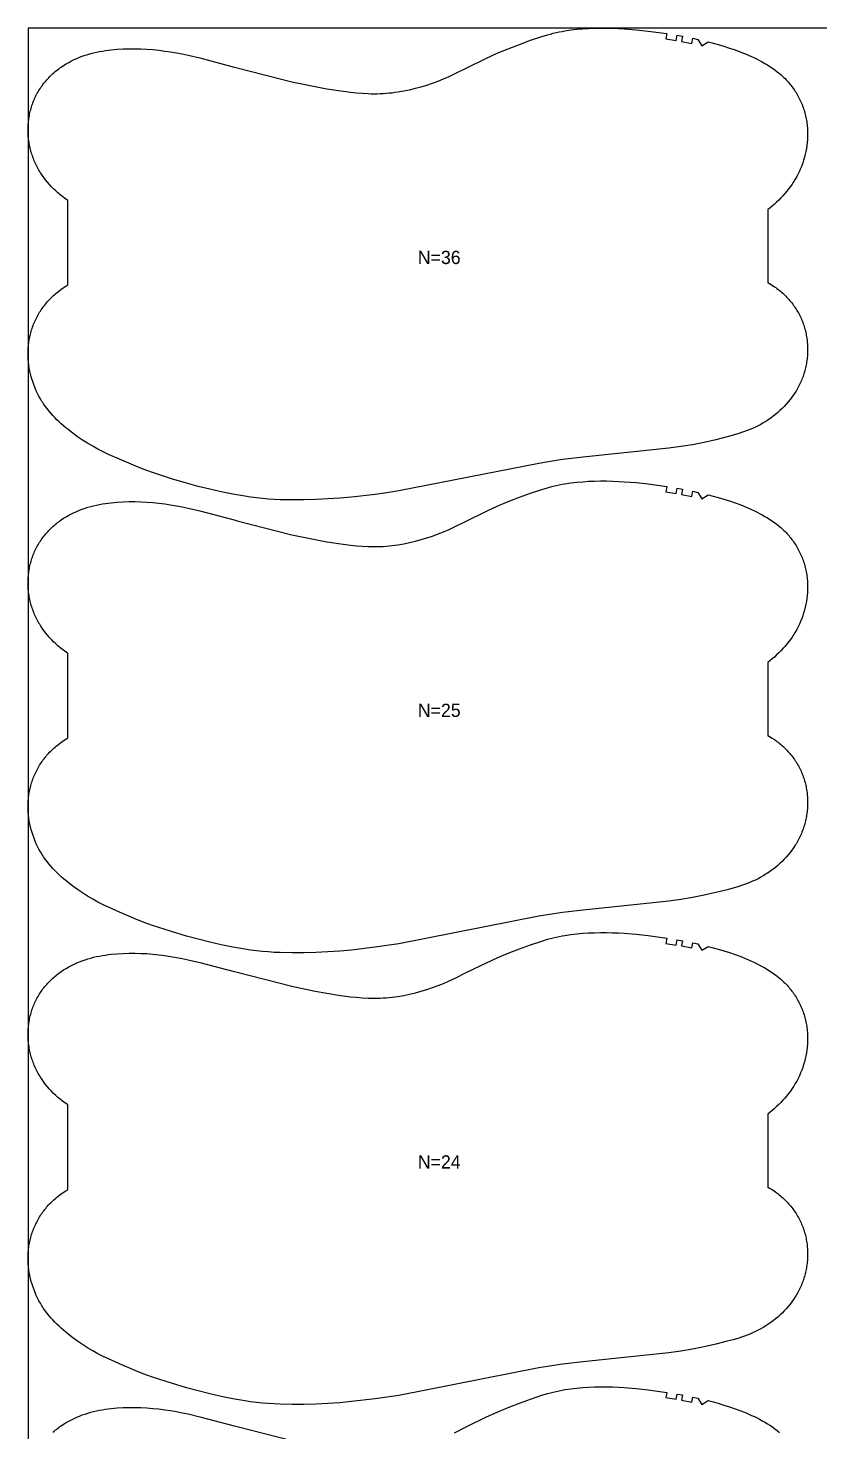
# Model space of a CAD drawing. Header units: inches. Extents: x 0 to 1816, y 0 to 1036.
# Drawn here: x 0 to 300, y 506 to 1036 of the extents above; entities that cross this region are included whole.
import ezdxf

# ---------------------------------------------------------------- set-up
doc = ezdxf.new("R2010")
doc.units = ezdxf.units.IN

msp = doc.modelspace()

# ---------------------------------------------------------------- linework, layer by layer
at = {"layer": '1'}
for points in [[(0.5, 0), (1815.6926, 0), (1815.6926, 1036.4922), (0.5, 1036.4922), (0.5, 0)], [(109.0356, 1014.3574), (113.4643, 1013.5618), (117.9069, 1012.8508), (122.3676, 1012.2595), (124.606, 1012.0234), (126.849, 1011.8402), (129.0953, 1011.7223), (130.2192, 1011.6917), (131.3434, 1011.682), (132.4678, 1011.6945), (133.5918, 1011.7291), (134.7152, 1011.7855), (135.8374, 1011.8633), (136.9581, 1011.9623), (138.0768, 1012.082), (139.1931, 1012.2222), (140.3066, 1012.3824), (142.5239, 1012.7616), (144.7271, 1013.2152), (146.9153, 1013.7388), (149.0873, 1014.3278), (151.2418, 1014.9785), (153.3764, 1015.691), (155.4885, 1016.4661), (157.5754, 1017.3047), (159.6359, 1018.2051), (161.6748, 1019.155), (166.4252, 1021.4922), (173.7884, 1025.1149), (177.8931, 1026.9579), (182.0472, 1028.688), (186.2395, 1030.3207), (190.4671, 1031.863), (194.7335, 1033.2982), (196.8879, 1033.944), (197.9718, 1034.242), (199.0608, 1034.5207), (200.155, 1034.7786), (201.2542, 1035.0158), (202.3578, 1035.2327), (203.4654, 1035.4301), (205.6904, 1035.7681), (207.9251, 1036.034), (210.1661, 1036.2328), (212.4114, 1036.3709), (214.6597, 1036.455), (216.9095, 1036.4922), (219.1596, 1036.488), (221.409, 1036.4436), (223.6572, 1036.3586), (225.9034, 1036.233), (230.3877, 1035.8657), (234.8609, 1035.3734), (241.9362, 1034.4024), (241.6327, 1032.4256), (245.5429, 1031.788), (245.884, 1033.7587), (247.8529, 1033.4068), (247.4899, 1031.44), (251.3632, 1030.6749), (251.7769, 1032.6316), (253.7305, 1032.2037), (255.2076, 1029.8037), (257.6184, 1031.2636), (261.3403, 1030.2535), (263.4991, 1029.6172), (265.6454, 1028.9407), (267.7757, 1028.2173), (269.8864, 1027.4402), (271.974, 1026.6031), (274.034, 1025.7005), (275.0523, 1025.2229), (276.062, 1024.7269), (277.0626, 1024.2119), (278.0535, 1023.6772), (279.0338, 1023.122), (280.0016, 1022.5451), (280.9549, 1021.945), (281.8913, 1021.3203), (282.8087, 1020.6696), (283.705, 1019.9916), (284.5779, 1019.2847), (285.0049, 1018.92), (285.4253, 1018.5476), (285.8388, 1018.1673), (286.2452, 1017.7793), (286.6444, 1017.3836), (287.0362, 1016.9805), (287.4204, 1016.5701), (287.7971, 1016.1525), (288.1658, 1015.7279), (288.5267, 1015.2964), (288.8794, 1014.8582), (289.2238, 1014.4134), (289.5598, 1013.9621), (289.8872, 1013.5046), (290.2059, 1013.041), (290.5158, 1012.5713), (290.8166, 1012.0959), (291.1083, 1011.6147), (291.3906, 1011.128), (291.6636, 1010.6359), (291.927, 1010.1387), (292.1809, 1009.6365), (292.425, 1009.1296), (292.6593, 1008.618), (292.8838, 1008.1021), (293.0982, 1007.582), (293.3026, 1007.0579), (293.4968, 1006.5301), (293.6808, 1005.9986), (293.8543, 1005.4637), (294.0175, 1004.9256), (294.17, 1004.3845), (294.3119, 1003.8405), (294.4431, 1003.2939), (294.5634, 1002.7449), (294.673, 1002.1937), (294.7718, 1001.6404), (294.8601, 1001.0852), (294.9378, 1000.5285), (295.005, 999.9703), (295.0618, 999.4108), (295.1084, 998.8504), (295.1446, 998.2891), (295.1707, 997.7272), (295.1867, 997.1648), (295.1926, 996.6022), (295.1886, 996.0396), (295.1747, 995.4771), (295.1176, 994.3535), (295.0218, 993.2329), (294.8881, 992.1163), (294.717, 991.0049), (294.5092, 989.8996), (294.2653, 988.8014), (293.9861, 987.7113), (293.6721, 986.6304), (293.3241, 985.5596), (292.9424, 984.5001), (292.5275, 983.4532), (292.0793, 982.4203), (291.5979, 981.4029), (291.0836, 980.4023), (290.5364, 979.4201), (289.9563, 978.4577), (289.6541, 977.9843), (289.3436, 977.5164), (288.6987, 976.5975), (288.0233, 975.7005), (287.3197, 974.8247), (286.5899, 973.9696), (285.8361, 973.1345), (285.0605, 972.3186), (284.2652, 971.5214), (283.4524, 970.7421), (282.6239, 969.9802), (281.7808, 969.235), (280.9237, 968.5062), (280.1926, 967.9072), (280.1926, 940.3135), (280.7955, 939.9679), (281.7525, 939.3756), (282.6884, 938.7509), (283.1479, 938.4264), (283.6016, 938.0939), (284.0491, 937.7533), (284.4904, 937.4046), (284.9252, 937.048), (285.3532, 936.6834), (285.7744, 936.3108), (286.1884, 935.9302), (286.5951, 935.5417), (286.9944, 935.1455), (287.3859, 934.7416), (287.7696, 934.3301), (288.1452, 933.9114), (288.5127, 933.4854), (288.8718, 933.0524), (289.2223, 932.6125), (289.5641, 932.1658), (289.897, 931.7125), (290.2209, 931.2528), (290.5355, 930.7867), (290.8406, 930.3145), (291.1362, 929.8362), (291.422, 929.3521), (291.6978, 928.8622), (291.9635, 928.3668), (292.2191, 927.866), (292.4644, 927.3601), (292.6995, 926.8493), (292.9243, 926.3338), (293.1387, 925.8139), (293.3427, 925.2898), (293.5362, 924.7617), (293.7192, 924.2298), (293.8917, 923.6943), (294.0536, 923.1556), (294.2049, 922.6137), (294.3454, 922.0691), (294.4752, 921.5217), (294.5943, 920.972), (294.7025, 920.4201), (294.7998, 919.8662), (294.8863, 919.3106), (294.962, 918.7534), (295.0269, 918.1948), (295.0811, 917.6351), (295.1247, 917.0745), (295.1575, 916.513), (295.1798, 915.951), (295.1915, 915.3887), (295.1926, 914.8261), (295.1832, 914.2636), (295.1634, 913.7013), (295.1332, 913.1395), (295.0926, 912.5783), (295.0416, 912.0179), (294.9803, 911.4585), (294.9088, 910.9003), (294.827, 910.3436), (294.735, 909.7885), (294.6328, 909.2351), (294.5204, 908.6838), (294.398, 908.1348), (294.2654, 907.5881), (294.1227, 907.044), (293.97, 906.5027), (293.8073, 905.9644), (293.6346, 905.4293), (293.4519, 904.8976), (293.2593, 904.3695), (293.0568, 903.8452), (292.8444, 903.3248), (292.6221, 902.8087), (292.39, 902.2969), (292.1483, 901.7895), (291.8972, 901.2868), (291.6367, 900.7887), (291.3671, 900.2954), (291.0886, 899.807), (290.8014, 899.3236), (290.5055, 898.8452), (289.8888, 897.9041), (289.24, 896.9844), (288.5604, 896.0871), (287.8514, 895.2127), (287.1146, 894.3622), (286.3507, 893.5362), (285.5609, 892.7351), (284.746, 891.9597), (283.9071, 891.2105), (283.045, 890.4881), (282.1607, 889.7931), (281.2552, 889.126), (280.3294, 888.4873), (280.1926, 888.399), (279.3846, 887.8771), (278.4219, 887.2953), (277.4425, 886.7416), (276.4477, 886.2161), (275.4385, 885.7185), (274.4163, 885.2489), (273.3823, 884.807), (272.3376, 884.3924), (271.2833, 884.0028), (270.2208, 883.6356), (269.151, 883.2882), (266.9947, 882.6424), (264.8236, 882.0443), (260.4614, 880.9368), (256.0739, 879.9442), (251.6588, 879.0753), (247.2191, 878.3426), (242.7597, 877.7473), (211.4311, 874.4773), (202.4942, 873.427), (200.9234, 873.175), (193.6087, 872.0015), (140.6182, 861.6318), (136.1742, 860.928), (131.7174, 860.305), (122.7793, 859.2578), (118.297, 858.8646), (113.8074, 858.5618), (109.3132, 858.344), (104.8153, 858.2121), (100.3152, 858.175), (95.8168, 858.266), (93.5696, 858.3712), (91.3248, 858.5195), (89.0836, 858.712), (86.8467, 858.95), (84.615, 859.2337), (82.389, 859.5604), (77.9549, 860.3281), (73.5458, 861.2256), (69.1598, 862.2306), (64.7955, 863.3262), (60.4549, 864.511), (54.7125, 866.222), (47.5684, 868.5332), (45.446, 869.279), (43.3395, 870.0658), (41.2514, 870.8992), (35.9719, 873.175), (35.0527, 873.5712), (30.9411, 875.4062), (28.9068, 876.3662), (26.8998, 877.379), (24.9281, 878.459), (22.9936, 879.6057), (21.0964, 880.8147), (19.2368, 882.082), (17.4161, 883.4045), (15.6391, 884.7848), (15.5, 884.8987), (14.7689, 885.4977), (13.9118, 886.2265), (13.0687, 886.9717), (12.2402, 887.7337), (11.4274, 888.5129), (10.6321, 889.3102), (9.8565, 890.126), (9.1027, 890.9612), (8.3729, 891.8163), (7.6693, 892.692), (6.9939, 893.589), (6.349, 894.508), (6.0385, 894.9759), (5.7363, 895.4492), (5.1562, 896.4117), (4.609, 897.3939), (4.0947, 898.3944), (3.6133, 899.4118), (3.1651, 900.4447), (2.7502, 901.4916), (2.3685, 902.5512), (2.0205, 903.6219), (1.7065, 904.7028), (1.4273, 905.7929), (1.1834, 906.8911), (0.9756, 907.9964), (0.8045, 909.1079), (0.6708, 910.2244), (0.575, 911.345), (0.5179, 912.4686), (0.504, 913.0311), (0.5, 913.5937), (0.5059, 914.1563), (0.5219, 914.7187), (0.548, 915.2806), (0.5842, 915.8419), (0.6308, 916.4024), (0.6876, 916.9618), (0.7548, 917.52), (0.8325, 918.0768), (0.9208, 918.6319), (1.0196, 919.1852), (1.1292, 919.7364), (1.2495, 920.2855), (1.3807, 920.832), (1.5226, 921.376), (1.6751, 921.9171), (1.8383, 922.4552), (2.0118, 922.9901), (2.1958, 923.5216), (2.39, 924.0495), (2.5944, 924.5736), (2.8088, 925.0937), (3.0333, 925.6096), (3.2676, 926.1211), (3.5117, 926.628), (3.7656, 927.1302), (4.029, 927.6274), (4.302, 928.1195), (4.5843, 928.6062), (4.876, 929.0874), (5.1768, 929.5629), (5.4867, 930.0325), (5.8054, 930.4962), (6.1328, 930.9537), (6.4688, 931.4049), (6.8132, 931.8497), (7.1659, 932.2879), (7.5268, 932.7194), (7.8955, 933.144), (8.2722, 933.5616), (8.6564, 933.972), (9.0482, 934.3752), (9.4474, 934.7708), (9.8538, 935.1588), (10.2673, 935.5391), (10.6877, 935.9115), (11.1147, 936.2762), (11.9876, 936.9831), (12.8839, 937.6612), (13.8013, 938.3119), (14.7377, 938.9365), (15.5, 939.4164), (15.5, 971.4074), (15.3632, 971.4958), (14.4374, 972.1344), (13.5319, 972.8015), (12.6476, 973.4966), (11.7855, 974.219), (10.9466, 974.9682), (10.1317, 975.7436), (9.3419, 976.5446), (8.578, 977.3707), (7.8412, 978.2212), (7.1322, 979.0955), (6.4526, 979.9929), (5.8038, 980.9125), (5.1871, 981.8537), (4.8912, 982.332), (4.604, 982.8155), (4.3255, 983.3039), (4.0559, 983.7972), (3.7954, 984.2953), (3.5443, 984.798), (3.3026, 985.3053), (3.0705, 985.8171), (2.8482, 986.3333), (2.6358, 986.8536), (2.4333, 987.3779), (2.2407, 987.9061), (2.058, 988.4378), (1.8853, 988.9729), (1.7226, 989.5111), (1.5699, 990.0524), (1.4272, 990.5965), (1.2946, 991.1432), (1.1722, 991.6923), (1.0598, 992.2436), (0.9576, 992.7969), (0.8656, 993.352), (0.7838, 993.9088), (0.7123, 994.4669), (0.651, 995.0263), (0.6, 995.5867), (0.5594, 996.148), (0.5292, 996.7098), (0.5094, 997.2721), (0.5, 997.8346), (0.5011, 998.3971), (0.5128, 998.9595), (0.5351, 999.5215), (0.5679, 1000.0829), (0.6115, 1000.6436), (0.6657, 1001.2033), (0.7306, 1001.7618), (0.8063, 1002.319), (0.8928, 1002.8747), (0.9901, 1003.4285), (1.0983, 1003.9805), (1.2174, 1004.5302), (1.3472, 1005.0775), (1.4877, 1005.6222), (1.639, 1006.164), (1.8009, 1006.7028), (1.9734, 1007.2382), (2.1564, 1007.7701), (2.3499, 1008.2982), (2.5539, 1008.8224), (2.7683, 1009.3423), (2.9931, 1009.8578), (3.2282, 1010.3686), (3.4735, 1010.8745), (3.7291, 1011.3752), (3.9948, 1011.8707), (4.2706, 1012.3605), (4.5564, 1012.8447), (4.852, 1013.3229), (5.1571, 1013.7952), (5.4717, 1014.2612), (5.7956, 1014.721), (6.1285, 1015.1743), (6.4703, 1015.621), (6.8208, 1016.0609), (7.1799, 1016.4939), (7.5474, 1016.9198), (7.923, 1017.3386), (8.3067, 1017.75), (8.6982, 1018.1539), (9.0975, 1018.5502), (9.5042, 1018.9387), (9.9182, 1019.3192), (10.3394, 1019.6918), (10.7674, 1020.0565), (11.2022, 1020.4131), (11.6435, 1020.7617), (12.091, 1021.1023), (12.5447, 1021.4349), (13.0042, 1021.7594), (13.9401, 1022.3841), (14.8971, 1022.9763), (15.8734, 1023.536), (16.8675, 1024.0628), (17.8778, 1024.5569), (18.9029, 1025.0187), (19.9418, 1025.4489), (20.9931, 1025.8479), (22.0557, 1026.2164), (23.1283, 1026.555), (24.2098, 1026.8643), (25.2989, 1027.1449), (26.3946, 1027.3975), (27.496, 1027.6234), (28.6024, 1027.8239), (29.7133, 1028.0005), (30.8278, 1028.1544), (31.9455, 1028.2871), (34.1871, 1028.4942), (36.4335, 1028.6313), (38.6823, 1028.7013), (40.9317, 1028.7055), (43.1801, 1028.6454), (45.426, 1028.5229), (47.6683, 1028.3423), (49.9063, 1028.1085), (52.139, 1027.8262), (54.3657, 1027.4995), (56.5851, 1027.1283), (58.7961, 1026.7117), (60.9975, 1026.2487), (65.3719, 1025.1978), (78.4277, 1021.7625), (79.4858, 1021.4922), (100.2255, 1016.1929), (109.0356, 1014.3574)], [(109.0356, 843.2224), (113.4643, 842.4268), (117.9069, 841.7158), (122.3676, 841.1245), (124.606, 840.8884), (126.849, 840.7052), (129.0953, 840.5873), (130.2192, 840.5567), (131.3434, 840.547), (132.4678, 840.5595), (133.5918, 840.5941), (134.7152, 840.6505), (135.8374, 840.7283), (136.9581, 840.8273), (138.0768, 840.947), (139.1931, 841.0872), (140.3066, 841.2474), (142.5239, 841.6266), (144.7271, 842.0802), (146.9153, 842.6038), (149.0873, 843.1928), (151.2418, 843.8435), (153.3764, 844.556), (155.4885, 845.3311), (157.5754, 846.1697), (159.6359, 847.0701), (161.6748, 848.02), (166.4252, 850.3572), (173.7884, 853.9799), (177.8931, 855.8229), (182.0472, 857.553), (186.2395, 859.1857), (190.4671, 860.728), (194.7335, 862.1632), (196.8879, 862.809), (197.9718, 863.107), (199.0608, 863.3857), (200.155, 863.6436), (201.2542, 863.8808), (202.3578, 864.0977), (203.4654, 864.2951), (205.6904, 864.6331), (207.9251, 864.899), (210.1661, 865.0978), (212.4114, 865.2359), (214.6597, 865.32), (216.9095, 865.3572), (219.1596, 865.353), (221.409, 865.3086), (223.6572, 865.2236), (225.9034, 865.098), (230.3877, 864.7307), (234.8609, 864.2384), (241.9362, 863.2674), (241.6327, 861.2906), (245.5429, 860.653), (245.884, 862.6237), (247.8529, 862.2718), (247.4899, 860.305), (251.3632, 859.5399), (251.7769, 861.4966), (253.7305, 861.0687), (255.2076, 858.6687), (257.6184, 860.1286), (261.3403, 859.1185), (263.4991, 858.4822), (265.6454, 857.8057), (267.7757, 857.0823), (269.8864, 856.3052), (271.974, 855.4681), (274.034, 854.5655), (275.0523, 854.0879), (276.062, 853.5919), (277.0626, 853.0769), (278.0535, 852.5422), (279.0338, 851.987), (280.0016, 851.4101), (280.9549, 850.81), (281.8913, 850.1853), (282.8087, 849.5346), (283.705, 848.8566), (284.5779, 848.1497), (285.0049, 847.785), (285.4253, 847.4126), (285.8388, 847.0323), (286.2452, 846.6443), (286.6444, 846.2486), (287.0362, 845.8455), (287.4204, 845.4351), (287.7971, 845.0175), (288.1658, 844.5929), (288.5267, 844.1614), (288.8794, 843.7232), (289.2238, 843.2784), (289.5598, 842.8271), (289.8872, 842.3696), (290.2059, 841.906), (290.5158, 841.4363), (290.8166, 840.9609), (291.1083, 840.4797), (291.3906, 839.993), (291.6636, 839.5009), (291.927, 839.0037), (292.1809, 838.5015), (292.425, 837.9946), (292.6593, 837.483), (292.8838, 836.9671), (293.0982, 836.447), (293.3026, 835.9229), (293.4968, 835.3951), (293.6808, 834.8636), (293.8543, 834.3287), (294.0175, 833.7906), (294.17, 833.2495), (294.3119, 832.7055), (294.4431, 832.1589), (294.5634, 831.6099), (294.673, 831.0587), (294.7718, 830.5054), (294.8601, 829.9502), (294.9378, 829.3935), (295.005, 828.8353), (295.0618, 828.2758), (295.1084, 827.7154), (295.1446, 827.1541), (295.1707, 826.5922), (295.1867, 826.0298), (295.1926, 825.4672), (295.1886, 824.9046), (295.1747, 824.3421), (295.1176, 823.2185), (295.0218, 822.0979), (294.8881, 820.9813), (294.717, 819.8699), (294.5092, 818.7646), (294.2653, 817.6664), (293.9861, 816.5763), (293.6721, 815.4954), (293.3241, 814.4246), (292.9424, 813.3651), (292.5275, 812.3182), (292.0793, 811.2853), (291.5979, 810.2679), (291.0836, 809.2673), (290.5364, 808.2851), (289.9563, 807.3227), (289.6541, 806.8493), (289.3436, 806.3814), (288.6987, 805.4625), (288.0233, 804.5655), (287.3197, 803.6897), (286.5899, 802.8346), (285.8361, 801.9995), (285.0605, 801.1836), (284.2652, 800.3864), (283.4524, 799.6071), (282.6239, 798.8452), (281.7808, 798.1), (280.9237, 797.3712), (280.1926, 796.7722), (280.1926, 769.1785), (280.7955, 768.8329), (281.7525, 768.2406), (282.6884, 767.6159), (283.1479, 767.2914), (283.6016, 766.9589), (284.0491, 766.6183), (284.4904, 766.2696), (284.9252, 765.913), (285.3532, 765.5484), (285.7744, 765.1758), (286.1884, 764.7952), (286.5951, 764.4067), (286.9944, 764.0105), (287.3859, 763.6066), (287.7696, 763.1951), (288.1452, 762.7764), (288.5127, 762.3504), (288.8718, 761.9174), (289.2223, 761.4775), (289.5641, 761.0308), (289.897, 760.5775), (290.2209, 760.1178), (290.5355, 759.6517), (290.8406, 759.1795), (291.1362, 758.7012), (291.422, 758.2171), (291.6978, 757.7272), (291.9635, 757.2318), (292.2191, 756.731), (292.4644, 756.2251), (292.6995, 755.7143), (292.9243, 755.1988), (293.1387, 754.6789), (293.3427, 754.1548), (293.5362, 753.6267), (293.7192, 753.0948), (293.8917, 752.5593), (294.0536, 752.0206), (294.2049, 751.4787), (294.3454, 750.9341), (294.4752, 750.3867), (294.5943, 749.837), (294.7025, 749.2851), (294.7998, 748.7312), (294.8863, 748.1756), (294.962, 747.6184), (295.0269, 747.0598), (295.0811, 746.5001), (295.1247, 745.9395), (295.1575, 745.378), (295.1798, 744.816), (295.1915, 744.2537), (295.1926, 743.6911), (295.1832, 743.1286), (295.1634, 742.5663), (295.1332, 742.0045), (295.0926, 741.4433), (295.0416, 740.8829), (294.9803, 740.3235), (294.9088, 739.7653), (294.827, 739.2086), (294.735, 738.6535), (294.6328, 738.1001), (294.5204, 737.5488), (294.398, 736.9998), (294.2654, 736.4531), (294.1227, 735.909), (293.97, 735.3677), (293.8073, 734.8294), (293.6346, 734.2943), (293.4519, 733.7626), (293.2593, 733.2345), (293.0568, 732.7102), (292.8444, 732.1898), (292.6221, 731.6737), (292.39, 731.1619), (292.1483, 730.6545), (291.8972, 730.1518), (291.6367, 729.6537), (291.3671, 729.1604), (291.0886, 728.672), (290.8014, 728.1886), (290.5055, 727.7102), (289.8888, 726.7691), (289.24, 725.8494), (288.5604, 724.9521), (287.8514, 724.0777), (287.1146, 723.2272), (286.3507, 722.4012), (285.5609, 721.6001), (284.746, 720.8247), (283.9071, 720.0755), (283.045, 719.3531), (282.1607, 718.6581), (281.2552, 717.991), (280.3294, 717.3523), (280.1926, 717.264), (279.3846, 716.7421), (278.4219, 716.1603), (277.4425, 715.6066), (276.4477, 715.0811), (275.4385, 714.5835), (274.4163, 714.1139), (273.3823, 713.672), (272.3376, 713.2574), (271.2833, 712.8678), (270.2208, 712.5006), (269.151, 712.1532), (266.9947, 711.5074), (264.8236, 710.9093), (260.4614, 709.8018), (256.0739, 708.8092), (251.6588, 707.9403), (247.2191, 707.2076), (242.7597, 706.6123), (211.4311, 703.3423), (202.4942, 702.292), (200.9234, 702.04), (193.6087, 700.8665), (140.6182, 690.4968), (136.1742, 689.793), (131.7174, 689.17), (122.7793, 688.1228), (118.297, 687.7296), (113.8074, 687.4268), (109.3132, 687.209), (104.8153, 687.0771), (100.3152, 687.04), (95.8168, 687.131), (93.5696, 687.2362), (91.3248, 687.3845), (89.0836, 687.577), (86.8467, 687.815), (84.615, 688.0987), (82.389, 688.4254), (77.9549, 689.1931), (73.5458, 690.0906), (69.1598, 691.0956), (64.7955, 692.1912), (60.4549, 693.376), (54.7125, 695.087), (47.5684, 697.3982), (45.446, 698.144), (43.3395, 698.9308), (41.2514, 699.7642), (35.9719, 702.04), (35.0527, 702.4362), (30.9411, 704.2712), (28.9068, 705.2312), (26.8998, 706.244), (24.9281, 707.324), (22.9936, 708.4707), (21.0964, 709.6797), (19.2368, 710.947), (17.4161, 712.2695), (15.6391, 713.6498), (15.5, 713.7637), (14.7689, 714.3627), (13.9118, 715.0915), (13.0687, 715.8367), (12.2402, 716.5987), (11.4274, 717.3779), (10.6321, 718.1752), (9.8565, 718.991), (9.1027, 719.8262), (8.3729, 720.6813), (7.6693, 721.557), (6.9939, 722.454), (6.349, 723.373), (6.0385, 723.8409), (5.7363, 724.3142), (5.1562, 725.2767), (4.609, 726.2589), (4.0947, 727.2594), (3.6133, 728.2768), (3.1651, 729.3097), (2.7502, 730.3566), (2.3685, 731.4162), (2.0205, 732.4869), (1.7065, 733.5678), (1.4273, 734.6579), (1.1834, 735.7561), (0.9756, 736.8614), (0.8045, 737.9729), (0.6708, 739.0894), (0.575, 740.21), (0.5179, 741.3336), (0.504, 741.8961), (0.5, 742.4587), (0.5059, 743.0213), (0.5219, 743.5837), (0.548, 744.1456), (0.5842, 744.7069), (0.6308, 745.2674), (0.6876, 745.8268), (0.7548, 746.385), (0.8325, 746.9418), (0.9208, 747.4969), (1.0196, 748.0502), (1.1292, 748.6014), (1.2495, 749.1505), (1.3807, 749.697), (1.5226, 750.241), (1.6751, 750.7821), (1.8383, 751.3202), (2.0118, 751.8551), (2.1958, 752.3866), (2.39, 752.9145), (2.5944, 753.4386), (2.8088, 753.9587), (3.0333, 754.4746), (3.2676, 754.9861), (3.5117, 755.493), (3.7656, 755.9952), (4.029, 756.4924), (4.302, 756.9845), (4.5843, 757.4712), (4.876, 757.9524), (5.1768, 758.4279), (5.4867, 758.8975), (5.8054, 759.3612), (6.1328, 759.8187), (6.4688, 760.2699), (6.8132, 760.7147), (7.1659, 761.1529), (7.5268, 761.5844), (7.8955, 762.009), (8.2722, 762.4266), (8.6564, 762.837), (9.0482, 763.2402), (9.4474, 763.6358), (9.8538, 764.0238), (10.2673, 764.4041), (10.6877, 764.7765), (11.1147, 765.1412), (11.9876, 765.8481), (12.8839, 766.5262), (13.8013, 767.1769), (14.7377, 767.8015), (15.5, 768.2814), (15.5, 800.2724), (15.3632, 800.3608), (14.4374, 800.9994), (13.5319, 801.6665), (12.6476, 802.3616), (11.7855, 803.084), (10.9466, 803.8332), (10.1317, 804.6086), (9.3419, 805.4096), (8.578, 806.2357), (7.8412, 807.0862), (7.1322, 807.9605), (6.4526, 808.8579), (5.8038, 809.7775), (5.1871, 810.7187), (4.8912, 811.197), (4.604, 811.6805), (4.3255, 812.1689), (4.0559, 812.6622), (3.7954, 813.1603), (3.5443, 813.663), (3.3026, 814.1703), (3.0705, 814.6821), (2.8482, 815.1983), (2.6358, 815.7186), (2.4333, 816.2429), (2.2407, 816.7711), (2.058, 817.3028), (1.8853, 817.8379), (1.7226, 818.3761), (1.5699, 818.9174), (1.4272, 819.4615), (1.2946, 820.0082), (1.1722, 820.5573), (1.0598, 821.1086), (0.9576, 821.6619), (0.8656, 822.217), (0.7838, 822.7738), (0.7123, 823.3319), (0.651, 823.8913), (0.6, 824.4517), (0.5594, 825.013), (0.5292, 825.5748), (0.5094, 826.1371), (0.5, 826.6996), (0.5011, 827.2621), (0.5128, 827.8245), (0.5351, 828.3865), (0.5679, 828.9479), (0.6115, 829.5086), (0.6657, 830.0683), (0.7306, 830.6268), (0.8063, 831.184), (0.8928, 831.7397), (0.9901, 832.2935), (1.0983, 832.8455), (1.2174, 833.3952), (1.3472, 833.9425), (1.4877, 834.4872), (1.639, 835.029), (1.8009, 835.5678), (1.9734, 836.1032), (2.1564, 836.6351), (2.3499, 837.1632), (2.5539, 837.6874), (2.7683, 838.2073), (2.9931, 838.7228), (3.2282, 839.2336), (3.4735, 839.7395), (3.7291, 840.2402), (3.9948, 840.7357), (4.2706, 841.2255), (4.5564, 841.7097), (4.852, 842.1879), (5.1571, 842.6602), (5.4717, 843.1262), (5.7956, 843.586), (6.1285, 844.0393), (6.4703, 844.486), (6.8208, 844.9259), (7.1799, 845.3589), (7.5474, 845.7848), (7.923, 846.2036), (8.3067, 846.615), (8.6982, 847.0189), (9.0975, 847.4152), (9.5042, 847.8037), (9.9182, 848.1842), (10.3394, 848.5568), (10.7674, 848.9215), (11.2022, 849.2781), (11.6435, 849.6267), (12.091, 849.9673), (12.5447, 850.2999), (13.0042, 850.6244), (13.9401, 851.2491), (14.8971, 851.8413), (15.8734, 852.401), (16.8675, 852.9278), (17.8778, 853.4219), (18.9029, 853.8837), (19.9418, 854.3139), (20.9931, 854.7129), (22.0557, 855.0814), (23.1283, 855.42), (24.2098, 855.7293), (25.2989, 856.0099), (26.3946, 856.2625), (27.496, 856.4884), (28.6024, 856.6889), (29.7133, 856.8655), (30.8278, 857.0194), (31.9455, 857.1521), (34.1871, 857.3592), (36.4335, 857.4963), (38.6823, 857.5663), (40.9317, 857.5705), (43.1801, 857.5104), (45.426, 857.3879), (47.6683, 857.2073), (49.9063, 856.9735), (52.139, 856.6912), (54.3657, 856.3645), (56.5851, 855.9933), (58.7961, 855.5767), (60.9975, 855.1137), (65.3719, 854.0628), (78.4277, 850.6275), (79.4858, 850.3572), (100.2255, 845.0579), (109.0356, 843.2224)], [(109.0356, 672.5874), (113.4643, 671.7918), (117.9069, 671.0808), (122.3676, 670.4895), (124.606, 670.2534), (126.849, 670.0702), (129.0953, 669.9523), (130.2192, 669.9217), (131.3434, 669.912), (132.4678, 669.9245), (133.5918, 669.9591), (134.7152, 670.0155), (135.8374, 670.0933), (136.9581, 670.1923), (138.0768, 670.312), (139.1931, 670.4522), (140.3066, 670.6124), (142.5239, 670.9916), (144.7271, 671.4452), (146.9153, 671.9688), (149.0873, 672.5578), (151.2418, 673.2085), (153.3764, 673.921), (155.4885, 674.6961), (157.5754, 675.5347), (159.6359, 676.4351), (161.6748, 677.385), (166.4252, 679.7222), (173.7884, 683.3449), (177.8931, 685.1879), (182.0472, 686.918), (186.2395, 688.5507), (190.4671, 690.093), (194.7335, 691.5282), (196.8879, 692.174), (197.9718, 692.472), (199.0608, 692.7507), (200.155, 693.0086), (201.2542, 693.2458), (202.3578, 693.4627), (203.4654, 693.6601), (205.6904, 693.9981), (207.9251, 694.264), (210.1661, 694.4628), (212.4114, 694.6009), (214.6597, 694.685), (216.9095, 694.7222), (219.1596, 694.718), (221.409, 694.6736), (223.6572, 694.5886), (225.9034, 694.463), (230.3877, 694.0957), (234.8609, 693.6034), (241.9362, 692.6324), (241.6327, 690.6556), (245.5429, 690.018), (245.884, 691.9887), (247.8529, 691.6368), (247.4899, 689.67), (251.3632, 688.9049), (251.7769, 690.8616), (253.7305, 690.4337), (255.2076, 688.0337), (257.6184, 689.4936), (261.3403, 688.4835), (263.4991, 687.8472), (265.6454, 687.1707), (267.7757, 686.4473), (269.8864, 685.6702), (271.974, 684.8331), (274.034, 683.9305), (275.0523, 683.4529), (276.062, 682.9569), (277.0626, 682.4419), (278.0535, 681.9072), (279.0338, 681.352), (280.0016, 680.7751), (280.9549, 680.175), (281.8913, 679.5503), (282.8087, 678.8996), (283.705, 678.2216), (284.5779, 677.5147), (285.0049, 677.15), (285.4253, 676.7776), (285.8388, 676.3973), (286.2452, 676.0093), (286.6444, 675.6136), (287.0362, 675.2105), (287.4204, 674.8001), (287.7971, 674.3825), (288.1658, 673.9579), (288.5267, 673.5264), (288.8794, 673.0882), (289.2238, 672.6434), (289.5598, 672.1921), (289.8872, 671.7346), (290.2059, 671.271), (290.5158, 670.8013), (290.8166, 670.3259), (291.1083, 669.8447), (291.3906, 669.358), (291.6636, 668.8659), (291.927, 668.3687), (292.1809, 667.8665), (292.425, 667.3596), (292.6593, 666.848), (292.8838, 666.3321), (293.0982, 665.812), (293.3026, 665.2879), (293.4968, 664.7601), (293.6808, 664.2286), (293.8543, 663.6937), (294.0175, 663.1556), (294.17, 662.6145), (294.3119, 662.0705), (294.4431, 661.5239), (294.5634, 660.9749), (294.673, 660.4237), (294.7718, 659.8704), (294.8601, 659.3152), (294.9378, 658.7585), (295.005, 658.2003), (295.0618, 657.6408), (295.1084, 657.0804), (295.1446, 656.5191), (295.1707, 655.9572), (295.1867, 655.3948), (295.1926, 654.8322), (295.1886, 654.2696), (295.1747, 653.7071), (295.1176, 652.5835), (295.0218, 651.4629), (294.8881, 650.3463), (294.717, 649.2349), (294.5092, 648.1296), (294.2653, 647.0314), (293.9861, 645.9413), (293.6721, 644.8604), (293.3241, 643.7896), (292.9424, 642.7301), (292.5275, 641.6832), (292.0793, 640.6503), (291.5979, 639.6329), (291.0836, 638.6323), (290.5364, 637.6501), (289.9563, 636.6877), (289.6541, 636.2143), (289.3436, 635.7464), (288.6987, 634.8275), (288.0233, 633.9305), (287.3197, 633.0547), (286.5899, 632.1996), (285.8361, 631.3645), (285.0605, 630.5486), (284.2652, 629.7514), (283.4524, 628.9721), (282.6239, 628.2102), (281.7808, 627.465), (280.9237, 626.7362), (280.1926, 626.1372), (280.1926, 598.5435), (280.7955, 598.1979), (281.7525, 597.6056), (282.6884, 596.9809), (283.1479, 596.6564), (283.6016, 596.3239), (284.0491, 595.9833), (284.4904, 595.6346), (284.9252, 595.278), (285.3532, 594.9134), (285.7744, 594.5408), (286.1884, 594.1602), (286.5951, 593.7717), (286.9944, 593.3755), (287.3859, 592.9716), (287.7696, 592.5601), (288.1452, 592.1414), (288.5127, 591.7154), (288.8718, 591.2824), (289.2223, 590.8425), (289.5641, 590.3958), (289.897, 589.9425), (290.2209, 589.4828), (290.5355, 589.0167), (290.8406, 588.5445), (291.1362, 588.0662), (291.422, 587.5821), (291.6978, 587.0922), (291.9635, 586.5968), (292.2191, 586.096), (292.4644, 585.5901), (292.6995, 585.0793), (292.9243, 584.5638), (293.1387, 584.0439), (293.3427, 583.5198), (293.5362, 582.9917), (293.7192, 582.4598), (293.8917, 581.9243), (294.0536, 581.3856), (294.2049, 580.8437), (294.3454, 580.2991), (294.4752, 579.7517), (294.5943, 579.202), (294.7025, 578.6501), (294.7998, 578.0962), (294.8863, 577.5406), (294.962, 576.9834), (295.0269, 576.4248), (295.0811, 575.8651), (295.1247, 575.3045), (295.1575, 574.743), (295.1798, 574.181), (295.1915, 573.6187), (295.1926, 573.0561), (295.1832, 572.4936), (295.1634, 571.9313), (295.1332, 571.3695), (295.0926, 570.8083), (295.0416, 570.2479), (294.9803, 569.6885), (294.9088, 569.1303), (294.827, 568.5736), (294.735, 568.0185), (294.6328, 567.4651), (294.5204, 566.9138), (294.398, 566.3648), (294.2654, 565.8181), (294.1227, 565.274), (293.97, 564.7327), (293.8073, 564.1944), (293.6346, 563.6593), (293.4519, 563.1276), (293.2593, 562.5995), (293.0568, 562.0752), (292.8444, 561.5548), (292.6221, 561.0387), (292.39, 560.5269), (292.1483, 560.0195), (291.8972, 559.5168), (291.6367, 559.0187), (291.3671, 558.5254), (291.0886, 558.037), (290.8014, 557.5536), (290.5055, 557.0752), (289.8888, 556.1341), (289.24, 555.2144), (288.5604, 554.3171), (287.8514, 553.4427), (287.1146, 552.5922), (286.3507, 551.7662), (285.5609, 550.9651), (284.746, 550.1897), (283.9071, 549.4405), (283.045, 548.7181), (282.1607, 548.0231), (281.2552, 547.356), (280.3294, 546.7173), (280.1926, 546.629), (279.3846, 546.1071), (278.4219, 545.5253), (277.4425, 544.9716), (276.4477, 544.4461), (275.4385, 543.9485), (274.4163, 543.4789), (273.3823, 543.037), (272.3376, 542.6224), (271.2833, 542.2328), (270.2208, 541.8656), (269.151, 541.5182), (266.9947, 540.8724), (264.8236, 540.2743), (260.4614, 539.1668), (256.0739, 538.1742), (251.6588, 537.3053), (247.2191, 536.5726), (242.7597, 535.9773), (211.4311, 532.7073), (202.4942, 531.657), (200.9234, 531.405), (193.6087, 530.2315), (140.6182, 519.8618), (136.1742, 519.158), (131.7174, 518.535), (122.7793, 517.4878), (118.297, 517.0946), (113.8074, 516.7918), (109.3132, 516.574), (104.8153, 516.4421), (100.3152, 516.405), (95.8168, 516.496), (93.5696, 516.6012), (91.3248, 516.7495), (89.0836, 516.942), (86.8467, 517.18), (84.615, 517.4637), (82.389, 517.7904), (77.9549, 518.5581), (73.5458, 519.4556), (69.1598, 520.4606), (64.7955, 521.5562), (60.4549, 522.741), (54.7125, 524.452), (47.5684, 526.7632), (45.446, 527.509), (43.3395, 528.2958), (41.2514, 529.1292), (35.9719, 531.405), (35.0527, 531.8012), (30.9411, 533.6362), (28.9068, 534.5962), (26.8998, 535.609), (24.9281, 536.689), (22.9936, 537.8357), (21.0964, 539.0447), (19.2368, 540.312), (17.4161, 541.6345), (15.6391, 543.0148), (15.5, 543.1287), (14.7689, 543.7277), (13.9118, 544.4565), (13.0687, 545.2017), (12.2402, 545.9637), (11.4274, 546.7429), (10.6321, 547.5402), (9.8565, 548.356), (9.1027, 549.1912), (8.3729, 550.0463), (7.6693, 550.922), (6.9939, 551.819), (6.349, 552.738), (6.0385, 553.2059), (5.7363, 553.6792), (5.1562, 554.6417), (4.609, 555.6239), (4.0947, 556.6244), (3.6133, 557.6418), (3.1651, 558.6747), (2.7502, 559.7216), (2.3685, 560.7812), (2.0205, 561.8519), (1.7065, 562.9328), (1.4273, 564.0229), (1.1834, 565.1211), (0.9756, 566.2264), (0.8045, 567.3379), (0.6708, 568.4544), (0.575, 569.575), (0.5179, 570.6986), (0.504, 571.2611), (0.5, 571.8237), (0.5059, 572.3863), (0.5219, 572.9487), (0.548, 573.5106), (0.5842, 574.0719), (0.6308, 574.6324), (0.6876, 575.1918), (0.7548, 575.75), (0.8325, 576.3068), (0.9208, 576.8619), (1.0196, 577.4152), (1.1292, 577.9664), (1.2495, 578.5155), (1.3807, 579.062), (1.5226, 579.606), (1.6751, 580.1471), (1.8383, 580.6852), (2.0118, 581.2201), (2.1958, 581.7516), (2.39, 582.2795), (2.5944, 582.8036), (2.8088, 583.3237), (3.0333, 583.8396), (3.2676, 584.3511), (3.5117, 584.858), (3.7656, 585.3602), (4.029, 585.8574), (4.302, 586.3495), (4.5843, 586.8362), (4.876, 587.3174), (5.1768, 587.7929), (5.4867, 588.2625), (5.8054, 588.7262), (6.1328, 589.1837), (6.4688, 589.6349), (6.8132, 590.0797), (7.1659, 590.5179), (7.5268, 590.9494), (7.8955, 591.374), (8.2722, 591.7916), (8.6564, 592.202), (9.0482, 592.6052), (9.4474, 593.0008), (9.8538, 593.3888), (10.2673, 593.7691), (10.6877, 594.1415), (11.1147, 594.5062), (11.9876, 595.2131), (12.8839, 595.8912), (13.8013, 596.5419), (14.7377, 597.1665), (15.5, 597.6464), (15.5, 629.6374), (15.3632, 629.7258), (14.4374, 630.3644), (13.5319, 631.0315), (12.6476, 631.7266), (11.7855, 632.449), (10.9466, 633.1982), (10.1317, 633.9736), (9.3419, 634.7746), (8.578, 635.6007), (7.8412, 636.4512), (7.1322, 637.3255), (6.4526, 638.2229), (5.8038, 639.1425), (5.1871, 640.0837), (4.8912, 640.562), (4.604, 641.0455), (4.3255, 641.5339), (4.0559, 642.0272), (3.7954, 642.5253), (3.5443, 643.028), (3.3026, 643.5353), (3.0705, 644.0471), (2.8482, 644.5633), (2.6358, 645.0836), (2.4333, 645.6079), (2.2407, 646.1361), (2.058, 646.6678), (1.8853, 647.2029), (1.7226, 647.7411), (1.5699, 648.2824), (1.4272, 648.8265), (1.2946, 649.3732), (1.1722, 649.9223), (1.0598, 650.4736), (0.9576, 651.0269), (0.8656, 651.582), (0.7838, 652.1388), (0.7123, 652.6969), (0.651, 653.2563), (0.6, 653.8167), (0.5594, 654.378), (0.5292, 654.9398), (0.5094, 655.5021), (0.5, 656.0646), (0.5011, 656.6271), (0.5128, 657.1895), (0.5351, 657.7515), (0.5679, 658.3129), (0.6115, 658.8736), (0.6657, 659.4333), (0.7306, 659.9918), (0.8063, 660.549), (0.8928, 661.1047), (0.9901, 661.6585), (1.0983, 662.2105), (1.2174, 662.7602), (1.3472, 663.3075), (1.4877, 663.8522), (1.639, 664.394), (1.8009, 664.9328), (1.9734, 665.4682), (2.1564, 666.0001), (2.3499, 666.5282), (2.5539, 667.0524), (2.7683, 667.5723), (2.9931, 668.0878), (3.2282, 668.5986), (3.4735, 669.1045), (3.7291, 669.6052), (3.9948, 670.1007), (4.2706, 670.5905), (4.5564, 671.0747), (4.852, 671.5529), (5.1571, 672.0252), (5.4717, 672.4912), (5.7956, 672.951), (6.1285, 673.4043), (6.4703, 673.851), (6.8208, 674.2909), (7.1799, 674.7239), (7.5474, 675.1498), (7.923, 675.5686), (8.3067, 675.98), (8.6982, 676.3839), (9.0975, 676.7802), (9.5042, 677.1687), (9.9182, 677.5492), (10.3394, 677.9218), (10.7674, 678.2865), (11.2022, 678.6431), (11.6435, 678.9917), (12.091, 679.3323), (12.5447, 679.6649), (13.0042, 679.9894), (13.9401, 680.6141), (14.8971, 681.2063), (15.8734, 681.766), (16.8675, 682.2928), (17.8778, 682.7869), (18.9029, 683.2487), (19.9418, 683.6789), (20.9931, 684.0779), (22.0557, 684.4464), (23.1283, 684.785), (24.2098, 685.0943), (25.2989, 685.3749), (26.3946, 685.6275), (27.496, 685.8534), (28.6024, 686.0539), (29.7133, 686.2305), (30.8278, 686.3844), (31.9455, 686.5171), (34.1871, 686.7242), (36.4335, 686.8613), (38.6823, 686.9313), (40.9317, 686.9355), (43.1801, 686.8754), (45.426, 686.7529), (47.6683, 686.5723), (49.9063, 686.3385), (52.139, 686.0562), (54.3657, 685.7295), (56.5851, 685.3583), (58.7961, 684.9417), (60.9975, 684.4787), (65.3719, 683.4278), (78.4277, 679.9925), (79.4858, 679.7222), (100.2255, 674.4229), (109.0356, 672.5874)]]:
    msp.add_lwpolyline(points, close=True, dxfattribs=at)
for points in [[(161.6748, 505.75), (166.4252, 508.0872), (173.7884, 511.7099), (177.8931, 513.5529), (182.0472, 515.283), (186.2395, 516.9157), (190.4671, 518.458), (194.7335, 519.8932), (196.8879, 520.539), (197.9718, 520.837), (199.0608, 521.1157), (200.155, 521.3736), (201.2542, 521.6108), (202.3578, 521.8277), (203.4654, 522.0251), (205.6904, 522.3631), (207.9251, 522.629), (210.1661, 522.8278), (212.4114, 522.9659), (214.6597, 523.05), (216.9095, 523.0872), (219.1596, 523.083), (221.409, 523.0386), (223.6572, 522.9536), (225.9034, 522.828), (230.3877, 522.4607), (234.8609, 521.9684), (241.9362, 520.9974), (241.6327, 519.0206), (245.5429, 518.383), (245.884, 520.3537), (247.8529, 520.0018), (247.4899, 518.035), (251.3632, 517.2699), (251.7769, 519.2266), (253.7305, 518.7987), (255.2076, 516.3987), (257.6184, 517.8586), (261.3403, 516.8485), (263.4991, 516.2122), (265.6454, 515.5357), (267.7757, 514.8123), (269.8864, 514.0352), (271.974, 513.1981), (274.034, 512.2955), (275.0523, 511.8179), (276.062, 511.3219), (277.0626, 510.8069), (278.0535, 510.2722), (279.0338, 509.717), (280.0016, 509.1401), (280.9549, 508.54), (281.8913, 507.9153), (282.8087, 507.2646), (283.705, 506.5866), (284.5779, 505.8797)], [(9.9182, 505.9142), (10.3394, 506.2868), (10.7674, 506.6515), (11.2022, 507.0081), (11.6435, 507.3567), (12.091, 507.6973), (12.5447, 508.0299), (13.0042, 508.3544), (13.9401, 508.9791), (14.8971, 509.5713), (15.8734, 510.131), (16.8675, 510.6578), (17.8778, 511.1519), (18.9029, 511.6137), (19.9418, 512.0439), (20.9931, 512.4429), (22.0557, 512.8114), (23.1283, 513.15), (24.2098, 513.4593), (25.2989, 513.7399), (26.3946, 513.9925), (27.496, 514.2184), (28.6024, 514.4189), (29.7133, 514.5955), (30.8278, 514.7494), (31.9455, 514.8821), (34.1871, 515.0892), (36.4335, 515.2263), (38.6823, 515.2963), (40.9317, 515.3005), (43.1801, 515.2404), (45.426, 515.1179), (47.6683, 514.9373), (49.9063, 514.7035), (52.139, 514.4212), (54.3657, 514.0945), (56.5851, 513.7233), (58.7961, 513.3067), (60.9975, 512.8437), (65.3719, 511.7928), (78.4277, 508.3575), (79.4858, 508.0872), (100.2255, 502.7879)]]:
    msp.add_lwpolyline(points, dxfattribs=at)

# ---------------------------------------------------------------- texts
for s, p in [('N=36', (147.8463, 947.3336)), ('N=25', (147.8463, 776.1986)), ('N=24', (147.8463, 605.5636))]:
    msp.add_text(s, height=5, dxfattribs=at).set_placement(p)

doc.saveas('drawing.dxf')
